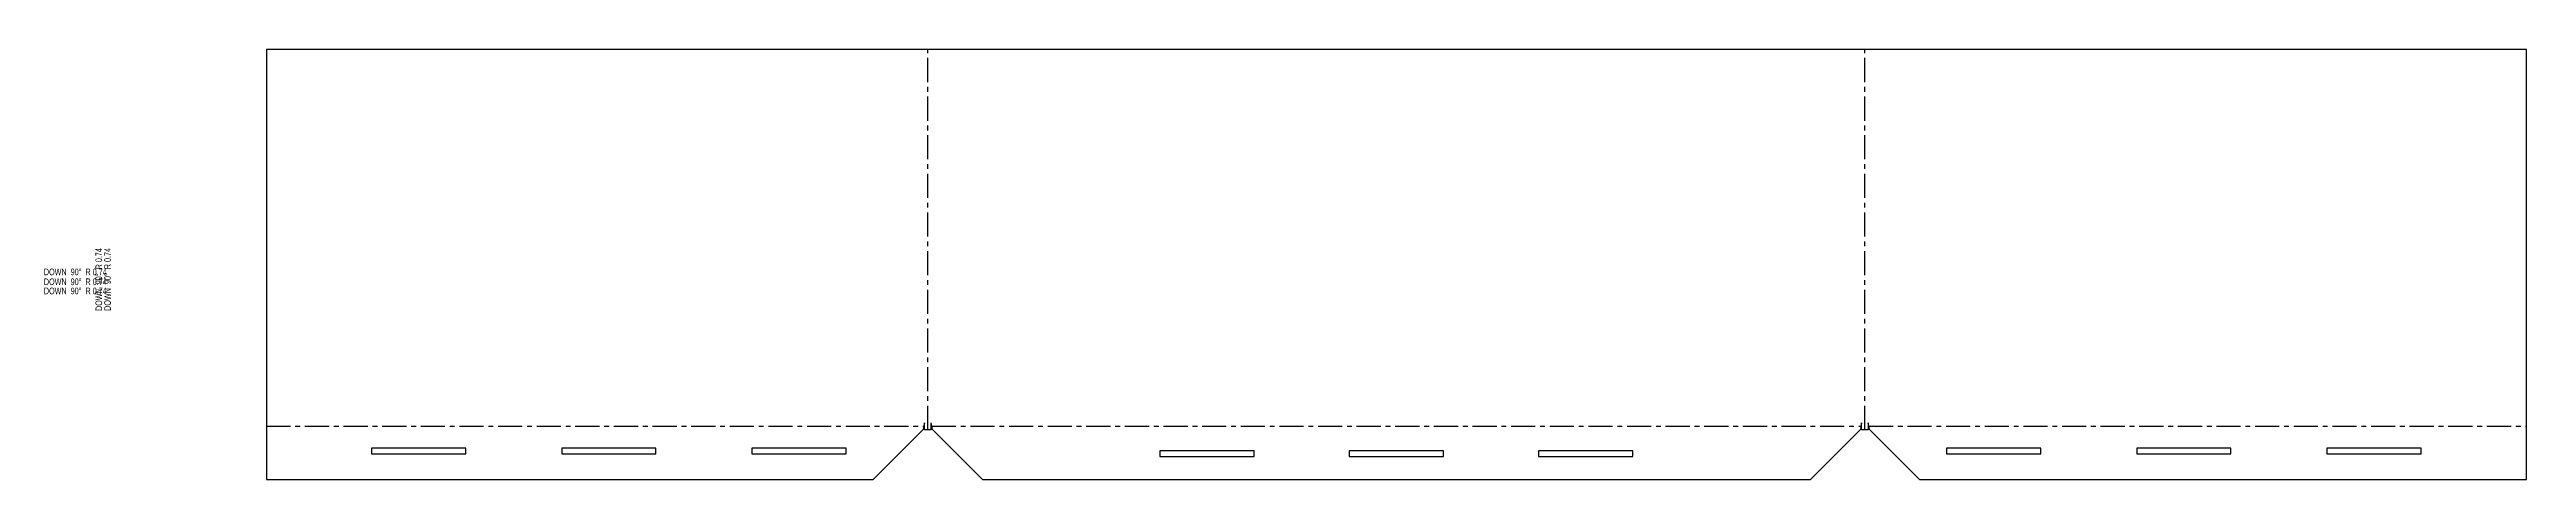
# Model space of a CAD drawing. Header units: millimetres. Extents: x -113 to 1190, y 673 to 899.
import ezdxf

# ---------------------------------------------------------------- set-up
doc = ezdxf.new("R2010")
doc.units = ezdxf.units.MM
doc.linetypes.add('CENTERX2', pattern=[20.32, 12.7, -2.54, 2.54, -2.54])
doc.styles.add('SLDTEXTSTYLE0', font='TXT', dxfattribs={"width": 0.676471})

msp = doc.modelspace()

# ---------------------------------------------------------------- linework, layer by layer
at = {"color": 7, "linetype": 'Continuous', "lineweight": 25}
for p, q in [((0.9, 898.7), (0.9, 672.6)), ((1189.9, 898.7), (0.9, 898.7)), ((1189.9, 672.6), (1189.9, 898.7)), ((346.4, 698.9), (320.2, 672.6)), ((347.1, 702.4), (346.4, 698.9)), ((347.1, 698.7), (347.1, 702.4)), ((350.6, 698.7), (347.1, 698.7)), ((351.4, 698.9), (350.6, 702.4)), ((350.6, 698.7), (350.6, 702.4)), ((377.6, 672.6), (351.4, 698.9)), ((839.5, 698.9), (813.2, 672.6)), ((840.2, 702.4), (839.5, 698.9)), ((840.2, 698.7), (840.2, 702.4)), ((843.7, 698.7), (840.2, 698.7)), ((844.4, 698.9), (843.7, 702.4)), ((843.7, 702.4), (843.7, 698.7)), ((870.7, 672.6), (844.4, 698.9)), ((105.9, 689.1), (56.3, 689.1)), ((56.3, 689.1), (56.3, 686.1)), ((56.3, 686.1), (105.9, 686.1)), ((105.9, 686.1), (105.9, 689.1)), ((205.9, 689.1), (156.3, 689.1)), ((156.3, 689.1), (156.3, 686.1)), ((156.3, 686.1), (205.9, 686.1)), ((205.9, 686.1), (205.9, 689.1)), ((305.9, 689.1), (256.3, 689.1)), ((256.3, 689.1), (256.3, 686.1)), ((256.3, 686.1), (305.9, 686.1)), ((305.9, 686.1), (305.9, 689.1)), ((520.6, 687.6), (471, 687.6)), ((471, 687.6), (471, 684.6)), ((471, 684.6), (520.6, 684.6)), ((520.6, 684.6), (520.6, 687.6)), ((570.6, 687.6), (570.6, 684.6)), ((620.2, 687.6), (570.6, 687.6)), ((570.6, 684.6), (620.2, 684.6)), ((620.2, 684.6), (620.2, 687.6)), ((670.2, 687.6), (670.2, 684.6)), ((719.8, 687.6), (670.2, 687.6)), ((670.2, 684.6), (719.8, 684.6)), ((719.8, 684.6), (719.8, 687.6)), ((934.5, 689.1), (884.9, 689.1)), ((884.9, 689.1), (884.9, 686.1)), ((884.9, 686.1), (934.5, 686.1)), ((934.5, 686.1), (934.5, 689.1)), ((984.9, 689.1), (984.9, 686.1)), ((1034.5, 689.1), (984.9, 689.1)), ((984.9, 686.1), (1034.5, 686.1)), ((1034.5, 686.1), (1034.5, 689.1)), ((1084.9, 689.1), (1084.9, 686.1)), ((1134.5, 689.1), (1084.9, 689.1)), ((1084.9, 686.1), (1134.5, 686.1)), ((1134.5, 686.1), (1134.5, 689.1)), ((0.9, 672.6), (320.2, 672.6)), ((377.6, 672.6), (813.2, 672.6)), ((870.7, 672.6), (1189.9, 672.6))]:
    msp.add_line(p, q, dxfattribs=at)
at = {"color": 7, "linetype": 'CENTERX2'}
for p, q in [((348.9, 698.7), (348.9, 898.7)), ((841.9, 698.7), (841.9, 898.7)), ((0.9, 700.6), (346.8, 700.6)), ((351, 700.6), (839.8, 700.6)), ((844, 700.6), (1189.9, 700.6))]:
    msp.add_line(p, q, dxfattribs=at)

# ---------------------------------------------------------------- texts
at = {"color": 7, "linetype": 'Continuous', "lineweight": 0, "char_height": 3.5, "attachment_point": 2, "style": 'SLDTEXTSTYLE0'}
for insert in [(-99.6, 783.5), (-99.6, 778.3), (-99.6, 773.5)]:
    msp.add_mtext('DOWN  90°  R 0.74', dxfattribs=dict(at, insert=insert))
at = {"color": 7, "linetype": 'Continuous', "lineweight": 0, "char_height": 3.5, "attachment_point": 2, "rotation": 90, "style": 'SLDTEXTSTYLE0'}
for insert in [(-89, 777.7), (-84.4, 777.8)]:
    msp.add_mtext('DOWN  90°  R 0.74', dxfattribs=dict(at, insert=insert))

doc.saveas('drawing.dxf')
